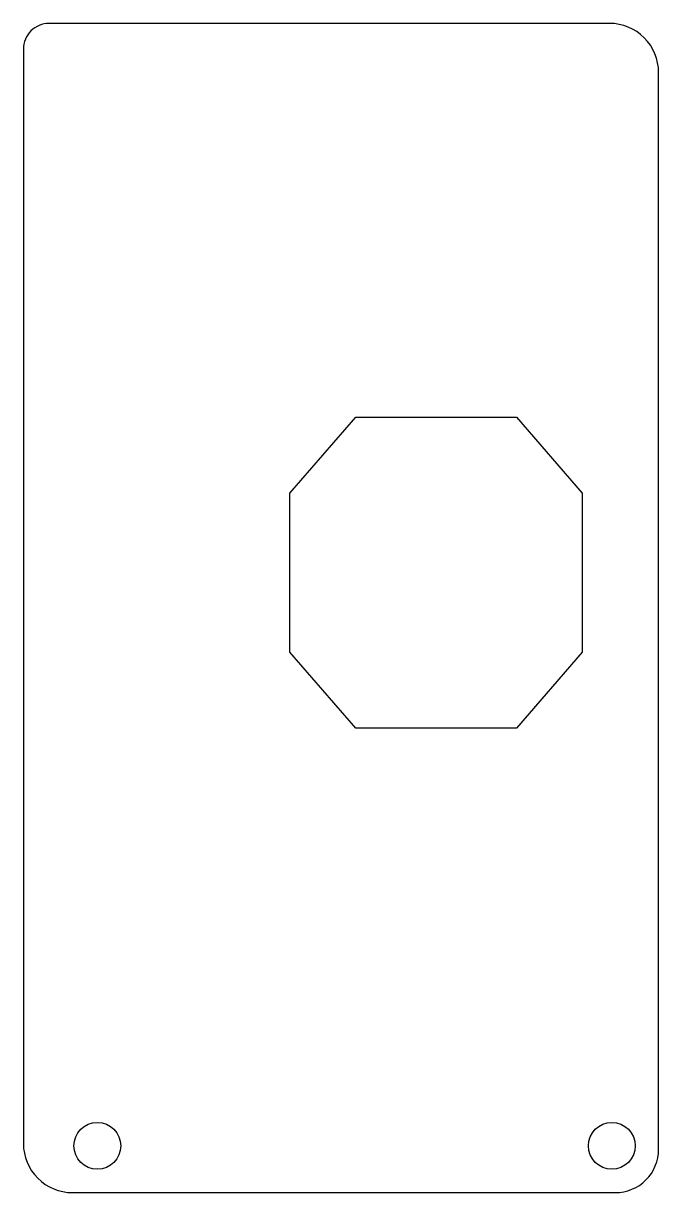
# Model space of a CAD drawing. Header units: millimetres. Extents: x 76.7 to 103.9, y -90.9 to -40.9.
import ezdxf

# ---------------------------------------------------------------- set-up
doc = ezdxf.new("R2010")
doc.units = ezdxf.units.MM
doc.layers.get('0').update_dxf_attribs({"linetype": 'CONTINUOUS'})

msp = doc.modelspace()

# ---------------------------------------------------------------- linework, layer by layer
msp.add_lwpolyline([(76.735, -88.81, 0.414214), (78.835, -90.91), (102.047, -90.91, 0.414214), (103.897, -89.06), (103.897, -42.997, 0.414214), (101.797, -40.897), (77.835, -40.897, 0.414214), (76.735, -41.997)], format="xyb", close=True)
msp.add_lwpolyline([(88.132, -60.998), (90.949, -57.747), (97.815, -57.747), (100.632, -60.998), (100.632, -67.796), (97.815, -71.047), (90.949, -71.047), (88.132, -67.796)], close=True)
for centre in [(79.897, -88.91), (101.897, -88.91)]:
    msp.add_circle(centre, 1)

doc.saveas('drawing.dxf')
